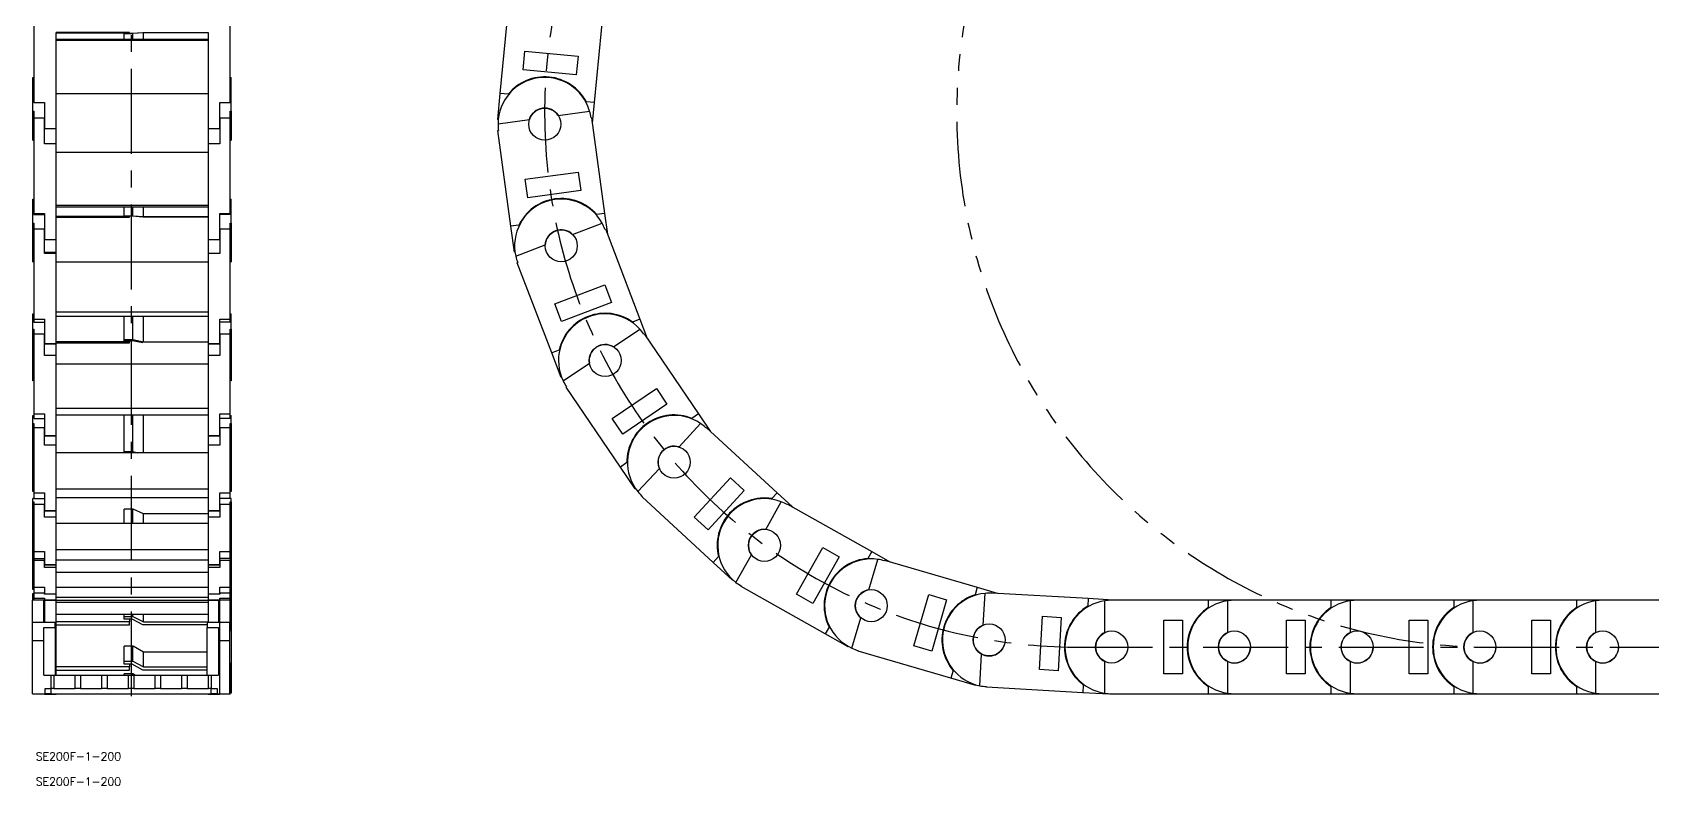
# Model space of a CAD drawing. Extents: x -174 to 743, y -570 to 74.
# Drawn here: x -174 to 433, y -570 to -288 of the extents above; entities that cross this region are included whole.
import ezdxf

# ---------------------------------------------------------------- set-up
doc = ezdxf.new("R2010")
doc.units = 0
doc.linetypes.add('CENTER', pattern=[50.8, 31.75, -6.35, 6.35, -6.35])
doc.linetypes.add('PHANTOM', pattern=[63.5, 31.75, -6.35, 6.35, -6.35, 6.35, -6.35])
doc.layers.get('0').update_dxf_attribs({"linetype": 'CONTINUOUS'})
doc.layers.add('CENTER', color=1, linetype='CONTINUOUS')
doc.styles.get("Standard").update_dxf_attribs({"font": 'txt.shx', "height": 3, "bigfont": 'bigfont.shx'})

# ---------------------------------------------------------------- blocks, each defined once
blk = doc.blocks.new('*U2')
at = {"color": 7, "linetype": 'CONTINUOUS'}
blk.add_text('SE200F-1-200', height=3, dxfattribs=at).set_placement((-173.09, -569.59))
blk = doc.blocks.new('*U3')
at = {"color": 7, "linetype": 'CONTINUOUS'}
blk.add_text('SE200F-1-200', height=3, dxfattribs=at).set_placement((-173.09, -560.17))

msp = doc.modelspace()

# ---------------------------------------------------------------- linework, layer by layer
at = {"color": 7, "linetype": 'CONTINUOUS'}
for p, q in [((-173.780106, -277.761931), (-173.780106, -313.797815)), ((-100.180106, -313.797815), (-100.180106, -277.761931)), ((1.013517, -310.430791), (4.456631, -274.394907)), ((39.696143, -277.761931), (36.253028, -313.797815)), ((-165.480106, -323.553386), (-165.480106, -287.517502)), ((-137.980106, -287.54522), (-165.480106, -287.54522)), ((-165.480106, -287.659357), (-137.980106, -287.659357)), ((-108.480106, -290.179869), (-165.480106, -290.179869)), ((-108.480106, -290.60788), (-165.480106, -290.60788)), ((-139.980106, -287.764876), (-136.980106, -287.764876)), ((-139.980106, -287.876969), (-139.980106, -287.764876)), ((-139.980106, -287.876969), (-136.621365, -287.876969)), ((-139.980106, -287.898736), (-139.980106, -287.876969)), ((-139.980106, -287.898736), (-139.980106, -287.876969)), ((-136.658567, -287.898736), (-139.980106, -287.898736)), ((-139.980106, -290.179869), (-139.980106, -287.898736)), ((-137.980106, -287.659357), (-137.980106, -287.54522)), ((-137.980106, -287.659357), (-137.980106, -287.764876)), ((-136.980106, -287.764876), (-132.980106, -287.54522)), ((-136.657503, -287.898114), (-136.658567, -287.898736)), ((-136.657503, -287.898114), (-136.658567, -287.898736)), ((-136.658567, -290.179869), (-136.658567, -287.898736)), ((-136.65644, -287.897493), (-136.657503, -287.898114)), ((-136.65644, -287.897493), (-136.657503, -287.898114)), ((-136.655376, -287.896871), (-136.65644, -287.897493)), ((-136.655376, -287.896871), (-136.65644, -287.897493)), ((-136.654312, -287.89625), (-136.655376, -287.896871)), ((-136.654312, -287.89625), (-136.655376, -287.896871)), ((-136.653249, -287.895628), (-136.654312, -287.89625)), ((-136.653249, -287.895628), (-136.654312, -287.89625)), ((-136.652186, -287.895007), (-136.653249, -287.895628)), ((-136.652186, -287.895007), (-136.653249, -287.895628)), ((-136.651122, -287.894385), (-136.652186, -287.895007)), ((-136.651122, -287.894385), (-136.652186, -287.895007)), ((-136.650059, -287.893763), (-136.651122, -287.894385)), ((-136.650059, -287.893763), (-136.651122, -287.894385)), ((-136.648995, -287.893142), (-136.650059, -287.893763)), ((-136.648995, -287.893142), (-136.650059, -287.893763)), ((-136.647932, -287.89252), (-136.648995, -287.893142)), ((-136.647932, -287.89252), (-136.648995, -287.893142)), ((-136.646869, -287.891898), (-136.647932, -287.89252)), ((-136.646869, -287.891898), (-136.647932, -287.89252)), ((-136.645806, -287.891277), (-136.646869, -287.891898)), ((-136.645806, -287.891277), (-136.646869, -287.891898)), ((-136.644743, -287.890655), (-136.645806, -287.891277)), ((-136.644743, -287.890655), (-136.645806, -287.891277)), ((-136.64368, -287.890033), (-136.644743, -287.890655)), ((-136.64368, -287.890033), (-136.644743, -287.890655)), ((-136.642617, -287.889411), (-136.64368, -287.890033)), ((-136.642617, -287.889411), (-136.64368, -287.890033)), ((-136.641554, -287.888789), (-136.642617, -287.889411)), ((-136.641554, -287.888789), (-136.642617, -287.889411)), ((-136.640491, -287.888168), (-136.641554, -287.888789)), ((-136.640491, -287.888168), (-136.641554, -287.888789)), ((-136.639428, -287.887546), (-136.640491, -287.888168)), ((-136.639428, -287.887546), (-136.640491, -287.888168)), ((-136.638365, -287.886924), (-136.639428, -287.887546)), ((-136.638365, -287.886924), (-136.639428, -287.887546)), ((-136.637302, -287.886302), (-136.638365, -287.886924)), ((-136.637302, -287.886302), (-136.638365, -287.886924)), ((-136.636239, -287.88568), (-136.637302, -287.886302)), ((-136.636239, -287.88568), (-136.637302, -287.886302)), ((-136.635177, -287.885058), (-136.636239, -287.88568)), ((-136.635177, -287.885058), (-136.636239, -287.88568)), ((-136.634114, -287.884436), (-136.635177, -287.885058)), ((-136.634114, -287.884436), (-136.635177, -287.885058)), ((-136.633051, -287.883814), (-136.634114, -287.884436)), ((-136.633051, -287.883814), (-136.634114, -287.884436)), ((-136.631989, -287.883192), (-136.633051, -287.883814)), ((-136.631989, -287.883192), (-136.633051, -287.883814)), ((-136.630926, -287.88257), (-136.631989, -287.883192)), ((-136.630926, -287.88257), (-136.631989, -287.883192)), ((-136.629864, -287.881947), (-136.630926, -287.88257)), ((-136.629864, -287.881947), (-136.630926, -287.88257)), ((-136.628801, -287.881325), (-136.629864, -287.881947)), ((-136.628801, -287.881325), (-136.629864, -287.881947)), ((-136.627739, -287.880703), (-136.628801, -287.881325)), ((-136.627739, -287.880703), (-136.628801, -287.881325)), ((-136.626676, -287.880081), (-136.627739, -287.880703)), ((-136.626676, -287.880081), (-136.627739, -287.880703)), ((-136.625614, -287.879459), (-136.626676, -287.880081)), ((-136.625614, -287.879459), (-136.626676, -287.880081)), ((-136.624552, -287.878836), (-136.625614, -287.879459)), ((-136.624552, -287.878836), (-136.625614, -287.879459)), ((-136.62349, -287.878214), (-136.624552, -287.878836)), ((-136.62349, -287.878214), (-136.624552, -287.878836)), ((-136.622428, -287.877592), (-136.62349, -287.878214)), ((-136.622428, -287.877592), (-136.62349, -287.878214)), ((-136.621365, -287.876969), (-136.622428, -287.877592)), ((-136.621365, -287.876969), (-136.622428, -287.877592)), ((-132.658567, -287.659357), (-136.621365, -287.876969)), ((-132.980106, -287.54522), (-108.480106, -287.54522)), ((-108.480106, -287.659357), (-132.658567, -287.659357)), ((-132.658567, -290.179869), (-132.658567, -287.659357)), ((-108.480106, -287.517502), (-108.480106, -323.553386)), ((9.601211, -301.507142), (10.267006, -294.538877)), ((10.267006, -294.538877), (30.176335, -296.441151)), ((30.176335, -296.441151), (29.510539, -303.409416)), ((29.510539, -303.409416), (9.601211, -301.507142)), ((-174.180106, -317.057202), (-174.180106, -304.369874)), ((-174.180106, -304.369874), (-173.780106, -304.369874)), ((-100.180106, -304.369874), (-99.780106, -304.369874)), ((-99.780106, -317.057202), (-99.780106, -304.369874)), ((-173.780106, -313.797815), (-169.830106, -313.797815)), ((-169.830106, -313.797815), (-169.830106, -323.553386)), ((-108.480106, -310.517209), (-165.480106, -310.517209)), ((-104.130106, -323.553386), (-104.130106, -313.797815)), ((-104.130106, -313.797815), (-100.180106, -313.797815)), ((0.081403, -320.186362), (1.013517, -310.430791)), ((3.960692, -310.712384), (1.013517, -310.430791)), ((36.253028, -313.797815), (33.305853, -313.516222)), ((36.253028, -313.797815), (35.515811, -321.513581)), ((-174.180106, -318.657238), (-174.180106, -317.057202)), ((-174.180106, -327.869874), (-174.180106, -317.057202)), ((-174.180106, -317.057202), (-173.780106, -317.057202)), ((-174.180106, -318.657238), (-173.780106, -318.657238)), ((-173.780106, -317.057202), (-173.780106, -319.4832)), ((-173.780106, -317.057202), (-173.780106, -319.4832)), ((-173.780106, -319.4832), (-169.830106, -319.4832)), ((-173.780106, -319.4832), (-173.780106, -355.352598)), ((-169.830106, -329.1937), (-169.830106, -319.4832)), ((-104.130106, -319.4832), (-100.180106, -319.4832)), ((-104.130106, -319.4832), (-104.130106, -329.1937)), ((-100.180106, -319.4832), (-100.180106, -317.057202)), ((-100.180106, -319.4832), (-100.180106, -317.057202)), ((-100.180106, -317.057202), (-99.780106, -317.057202)), ((-100.180106, -318.657238), (-99.780106, -318.657238)), ((-100.180106, -355.352598), (-100.180106, -319.4832)), ((-99.780106, -317.057202), (-99.780106, -318.657238)), ((-99.780106, -317.057202), (-99.780106, -327.869874)), ((-99.780106, -318.657238), (-99.780106, -320.128173)), ((-99.780106, -320.128173), (-99.780106, -321.728209)), ((0.280496, -320.205385), (0.081403, -320.186362)), ((0.201732, -321.728209), (11.959514, -320.128173)), ((22.768601, -318.657238), (34.526383, -317.057202)), ((35.041337, -319.510168), (35.23951, -319.4832)), ((35.23951, -319.4832), (40.120731, -355.352598)), ((-174.180106, -327.869874), (-173.780106, -327.869874)), ((-169.830106, -323.553386), (-165.480106, -323.553386)), ((-165.480106, -329.1937), (-165.480106, -323.553386)), ((-108.480106, -323.534363), (-108.480106, -329.1937)), ((-108.480106, -323.534363), (-108.480106, -329.1937)), ((-108.480106, -323.553386), (-104.130106, -323.553386)), ((-100.180106, -327.869874), (-99.780106, -327.869874)), ((0.162806, -324.256548), (0.36098, -324.22958)), ((5.044027, -360.125946), (0.162806, -324.256548)), ((-165.480106, -329.1937), (-169.830106, -329.1937)), ((-165.480106, -365.063097), (-165.480106, -329.1937)), ((-108.480106, -332.499316), (-165.480106, -332.499316)), ((-104.130106, -329.1937), (-108.480106, -329.1937)), ((-108.480106, -329.1937), (-108.480106, -365.063097)), ((10.421872, -342.540191), (30.239218, -339.843384)), ((30.239218, -339.843384), (31.183101, -346.779455)), ((11.365754, -349.476262), (10.421872, -342.540191)), ((-174.180106, -358.920268), (-174.180106, -349.949772)), ((-174.180106, -358.920268), (-174.180106, -349.949772)), ((-174.180106, -349.949772), (-173.780106, -349.949772)), ((-100.180106, -349.949772), (-99.780106, -349.949772)), ((-99.780106, -358.920268), (-99.780106, -349.949772)), ((-99.780106, -358.920268), (-99.780106, -349.949772)), ((31.183101, -346.779455), (11.365754, -349.476262)), ((-173.780106, -355.352598), (-169.830106, -355.352598)), ((-173.780106, -355.352598), (-173.780106, -355.751805)), ((-173.780106, -355.751805), (-169.830106, -355.751805)), ((-169.830106, -355.352598), (-169.830106, -365.063097)), ((-108.480106, -352.316662), (-165.480106, -352.316662)), ((-108.480106, -352.923444), (-165.480106, -352.923444)), ((-137.980106, -356.496713), (-165.480106, -356.496713)), ((-165.480106, -356.658521), (-137.980106, -356.658521)), ((-139.980106, -356.185313), (-139.980106, -352.923444)), ((-139.980106, -356.185313), (-136.658567, -356.185313)), ((-139.980106, -356.347121), (-139.980106, -356.185313)), ((-136.980106, -356.347121), (-139.980106, -356.347121)), ((-137.980106, -356.347121), (-137.980106, -356.496713)), ((-137.980106, -356.658521), (-137.980106, -356.496713)), ((-132.980106, -356.658521), (-136.980106, -356.347121)), ((-136.658567, -356.185313), (-136.658567, -352.923444)), ((-136.658567, -356.185313), (-132.658567, -356.496713)), ((-108.480106, -356.658521), (-132.980106, -356.658521)), ((-132.658567, -356.496713), (-132.658567, -352.923444)), ((-132.658567, -356.496713), (-108.480106, -356.496713)), ((-104.130106, -355.352598), (-100.180106, -355.352598)), ((-104.130106, -365.063097), (-104.130106, -355.352598)), ((-100.180106, -355.751805), (-104.130106, -355.751805)), ((-100.180106, -355.751805), (-100.180106, -355.352598)), ((40.120731, -355.352598), (37.187172, -355.751805)), ((40.120731, -355.352598), (41.165865, -363.032716)), ((-174.180106, -363.164331), (-174.180106, -358.920268)), ((-174.180106, -358.920268), (-173.780106, -358.920268)), ((-174.180106, -373.394976), (-174.180106, -363.164331)), ((-174.180106, -363.164331), (-173.780106, -363.164331)), ((-173.780106, -358.920268), (-173.780106, -361.119166)), ((-173.780106, -361.119166), (-169.830106, -361.119166)), ((-173.780106, -361.119166), (-173.780106, -394.924586)), ((-169.830106, -370.27091), (-169.830106, -361.119166)), ((-104.130106, -361.119166), (-100.180106, -361.119166)), ((-104.130106, -361.119166), (-104.130106, -370.27091)), ((-100.180106, -361.119166), (-100.180106, -358.920268)), ((-100.180106, -358.920268), (-99.780106, -358.920268)), ((-100.180106, -394.924586), (-100.180106, -361.119166)), ((-100.180106, -363.164331), (-99.780106, -363.164331)), ((-99.780106, -358.920268), (-99.780106, -363.164331)), ((-99.780106, -363.164331), (-99.780106, -373.394976)), ((-99.780106, -363.164331), (-99.780106, -367.065955)), ((7.977586, -359.726738), (5.044027, -360.125946)), ((6.365462, -369.836446), (5.044027, -360.125946)), ((28.103219, -363.164331), (39.184441, -358.920268)), ((40.246213, -361.190699), (40.432983, -361.119166)), ((40.432983, -361.119166), (53.380323, -394.924586)), ((-169.830106, -365.063097), (-165.480106, -365.063097)), ((-169.830106, -365.090066), (-165.480106, -365.090066)), ((-169.830106, -369.836446), (-165.480106, -369.836446)), ((-165.480106, -370.27091), (-169.830106, -370.27091)), ((-165.480106, -365.090066), (-165.480106, -365.063097)), ((-165.480106, -370.27091), (-165.480106, -365.090066)), ((-165.480106, -404.07633), (-165.480106, -370.27091)), ((-108.480106, -365.063097), (-104.130106, -365.063097)), ((-108.480106, -365.063097), (-108.480106, -365.090066)), ((-108.480106, -365.090066), (-104.130106, -365.090066)), ((-108.480106, -365.090066), (-108.480106, -370.27091)), ((-108.480106, -370.27091), (-108.480106, -404.07633)), ((-104.130106, -370.27091), (-108.480106, -370.27091)), ((-99.780106, -367.065955), (-99.780106, -371.310019)), ((6.563636, -369.809478), (6.365462, -369.836446)), ((6.834881, -371.310019), (17.916103, -367.065955)), ((-174.180106, -373.449772), (-174.180106, -373.394976)), ((-174.180106, -373.449772), (-173.780106, -373.449772)), ((-108.480106, -373.616896), (-165.480106, -373.616896)), ((-100.180106, -373.449772), (-99.780106, -373.449772)), ((-99.780106, -373.394976), (-99.780106, -373.449772)), ((7.374645, -373.780377), (7.561415, -373.708844)), ((20.321984, -407.585796), (7.374645, -373.780377)), ((21.539696, -389.236486), (40.216723, -382.08326)), ((40.216723, -382.08326), (42.720352, -388.62022)), ((42.720352, -388.62022), (24.043325, -395.773446)), ((-174.180106, -398.611809), (-174.180106, -392.906935)), ((-174.180106, -398.611809), (-174.180106, -392.906935)), ((-174.180106, -392.906935), (-173.780106, -392.906935)), ((-108.480106, -392.293923), (-165.480106, -392.293923)), ((-108.480106, -393.903399), (-165.480106, -393.903399)), ((-139.980106, -402.55544), (-139.980106, -393.903399)), ((-136.658567, -402.55544), (-136.658567, -393.903399)), ((-132.658567, -403.381424), (-132.658567, -393.903399)), ((-100.180106, -392.906935), (-99.780106, -392.906935)), ((-99.780106, -398.611809), (-99.780106, -392.906935)), ((-99.780106, -398.611809), (-99.780106, -392.906935)), ((24.043325, -395.773446), (21.539696, -389.236486)), ((-174.180106, -405.275389), (-174.180106, -398.611809)), ((-174.180106, -398.611809), (-173.780106, -398.611809)), ((-173.780106, -394.924586), (-169.830106, -394.924586)), ((-173.780106, -394.924586), (-173.780106, -395.983477)), ((-173.780106, -395.983477), (-169.830106, -395.983477)), ((-173.780106, -398.611809), (-173.780106, -400.467288)), ((-173.780106, -400.467288), (-169.830106, -400.467288)), ((-173.780106, -400.467288), (-173.780106, -430.420423)), ((-169.830106, -394.924586), (-169.830106, -404.07633)), ((-169.830106, -408.576148), (-169.830106, -400.467288)), ((-104.130106, -394.924586), (-100.180106, -394.924586)), ((-104.130106, -404.07633), (-104.130106, -394.924586)), ((-100.180106, -395.983477), (-104.130106, -395.983477)), ((-104.130106, -400.467288), (-100.180106, -400.467288)), ((-104.130106, -400.467288), (-104.130106, -408.576148)), ((-100.180106, -395.983477), (-100.180106, -394.924586)), ((-100.180106, -398.611809), (-99.780106, -398.611809)), ((-100.180106, -400.467288), (-100.180106, -398.611809)), ((-100.180106, -430.420423), (-100.180106, -400.467288)), ((-99.780106, -398.611809), (-99.780106, -405.275389)), ((43.465452, -405.275389), (53.283918, -398.611809)), ((53.380323, -394.924586), (50.615565, -395.983477)), ((53.380323, -394.924586), (56.152522, -402.16278)), ((54.836341, -400.5796), (55.001828, -400.467288)), ((55.001828, -400.467288), (75.330372, -430.420423)), ((-174.180106, -416.010043), (-174.180106, -404.406935)), ((-174.180106, -405.275389), (-173.780106, -405.275389)), ((-169.830106, -404.07633), (-165.480106, -404.07633)), ((-169.830106, -404.147862), (-165.480106, -404.147862)), ((-137.980106, -403.381424), (-165.480106, -403.381424)), ((-165.480106, -403.810617), (-137.980106, -403.810617)), ((-165.480106, -404.147862), (-165.480106, -404.07633)), ((-165.480106, -408.576148), (-165.480106, -404.147862)), ((-139.980106, -402.55544), (-136.658567, -402.55544)), ((-139.980106, -402.984634), (-139.980106, -402.55544)), ((-136.980106, -402.984634), (-139.980106, -402.984634)), ((-137.980106, -402.984634), (-137.980106, -403.381424)), ((-137.980106, -403.810617), (-137.980106, -403.381424)), ((-132.980106, -403.810617), (-136.980106, -402.984634)), ((-136.658567, -402.55544), (-132.658567, -403.381424)), ((-132.658567, -403.381424), (-108.480106, -403.381424)), ((-108.480106, -404.07633), (-104.130106, -404.07633)), ((-108.480106, -404.07633), (-108.480106, -404.147862)), ((-108.480106, -404.147862), (-104.130106, -404.147862)), ((-108.480106, -404.147862), (-108.480106, -408.576148)), ((-100.180106, -405.275389), (-99.780106, -405.275389)), ((-99.780106, -404.406935), (-99.780106, -416.010043)), ((23.086742, -406.526905), (20.321984, -407.585796)), ((-165.480106, -408.576148), (-169.830106, -408.576148)), ((-165.480106, -438.529283), (-165.480106, -408.576148)), ((-108.480106, -411.785501), (-165.480106, -411.785501)), ((-104.130106, -408.576148), (-108.480106, -408.576148)), ((-108.480106, -408.576148), (-108.480106, -438.529283)), ((23.827065, -416.73754), (20.321984, -407.585796)), ((24.62074, -418.064887), (34.439206, -411.401307)), ((-174.180106, -418.064887), (-174.180106, -416.010043)), ((-174.180106, -416.406935), (-174.180106, -416.010043)), ((-174.180106, -416.406935), (-173.780106, -416.406935)), ((-173.780106, -418.064887), (-174.180106, -418.064887)), ((-100.180106, -416.406935), (-99.780106, -416.406935)), ((-99.780106, -418.064887), (-100.180106, -418.064887)), ((-99.780106, -416.010043), (-99.780106, -416.406935)), ((-99.780106, -416.010043), (-99.780106, -416.406935)), ((-99.780106, -416.406935), (-99.780106, -418.064887)), ((24.013835, -416.666008), (23.827065, -416.73754)), ((25.71064, -420.346582), (25.876127, -420.234269)), ((46.039184, -450.299717), (25.71064, -420.346582)), ((43.032346, -432.157531), (59.581039, -420.926291)), ((59.581039, -420.926291), (63.511973, -426.718334)), ((-174.180106, -434.032145), (-174.180106, -430.96893)), ((-174.180106, -434.032145), (-174.180106, -430.96893)), ((-174.180106, -430.96893), (-173.780106, -430.96893)), ((-173.780106, -430.420423), (-169.830106, -430.420423)), ((-173.780106, -430.420423), (-173.780106, -432.082982)), ((-169.830106, -430.420423), (-169.830106, -438.529283)), ((-108.480106, -428.334194), (-165.480106, -428.334194)), ((-108.480106, -430.861223), (-165.480106, -430.861223)), ((-139.980106, -444.445744), (-139.980106, -430.861223)), ((-136.658567, -444.445744), (-136.658567, -430.861223)), ((-132.658567, -444.986011), (-132.658567, -430.861223)), ((-104.130106, -430.420423), (-100.180106, -430.420423)), ((-104.130106, -438.529283), (-104.130106, -430.420423)), ((-100.180106, -432.082982), (-100.180106, -430.420423)), ((-100.180106, -430.96893), (-99.780106, -430.96893)), ((-99.780106, -434.032145), (-99.780106, -430.96893)), ((-99.780106, -434.032145), (-99.780106, -430.96893)), ((63.511973, -426.718334), (46.96328, -437.949574)), ((75.330372, -430.420423), (72.880671, -432.082982)), ((75.330372, -430.420423), (79.682985, -436.833791)), ((-174.180106, -442.762738), (-174.180106, -434.032145)), ((-174.180106, -434.032145), (-173.780106, -434.032145)), ((-173.780106, -432.082982), (-169.830106, -432.082982)), ((-173.780106, -434.032145), (-173.780106, -435.446048)), ((-173.780106, -435.446048), (-173.780106, -459.962378)), ((-173.780106, -435.446048), (-169.830106, -435.446048)), ((-169.830106, -442.083066), (-169.830106, -435.446048)), ((-100.180106, -432.082982), (-104.130106, -432.082982)), ((-104.130106, -435.446048), (-100.180106, -435.446048)), ((-104.130106, -435.446048), (-104.130106, -442.083066)), ((-100.180106, -434.032145), (-99.780106, -434.032145)), ((-100.180106, -435.446048), (-100.180106, -434.032145)), ((-100.180106, -459.962378), (-100.180106, -435.446048)), ((-99.780106, -434.032145), (-99.780106, -442.762738)), ((46.96328, -437.949574), (43.032346, -432.157531)), ((68.04264, -442.762738), (76.078952, -434.032145)), ((78.039902, -435.593199), (78.175351, -435.446048)), ((78.175351, -435.446048), (104.80972, -459.962378)), ((-174.180106, -453.433538), (-174.180106, -442.762738)), ((-174.180106, -453.433538), (-174.180106, -442.762738)), ((-174.180106, -442.762738), (-173.780106, -442.762738)), ((-169.830106, -438.529283), (-165.480106, -438.529283)), ((-169.830106, -438.641595), (-165.480106, -438.641595)), ((-165.480106, -442.083066), (-169.830106, -442.083066)), ((-165.480106, -438.641595), (-165.480106, -438.529283)), ((-165.480106, -442.083066), (-165.480106, -438.641595)), ((-165.480106, -442.083066), (-165.480106, -438.641595)), ((-165.480106, -466.599395), (-165.480106, -442.083066)), ((-108.480106, -438.529283), (-104.130106, -438.529283)), ((-108.480106, -438.529283), (-108.480106, -438.641595)), ((-108.480106, -438.641595), (-104.130106, -438.641595)), ((-108.480106, -438.641595), (-108.480106, -442.083066)), ((-108.480106, -438.641595), (-108.480106, -442.083066)), ((-108.480106, -442.083066), (-108.480106, -466.599395)), ((-104.130106, -442.083066), (-108.480106, -442.083066)), ((-100.180106, -442.762738), (-99.780106, -442.762738)), ((-99.780106, -442.762738), (-99.780106, -450.788889)), ((-99.780106, -442.762738), (-99.780106, -453.433538)), ((-99.780106, -442.762738), (-99.780106, -453.433538)), ((-108.480106, -444.986011), (-165.480106, -444.986011)), ((-139.980106, -444.445744), (-136.658567, -444.445744)), ((-139.980106, -444.986011), (-139.980106, -444.445744)), ((-136.658567, -444.445744), (-134.992196, -444.986011)), ((48.488885, -448.637158), (46.039184, -450.299717)), ((-174.180106, -459.519481), (-174.180106, -453.433538)), ((-174.180106, -454.46893), (-174.180106, -453.433538)), ((-174.180106, -454.46893), (-174.180106, -453.433538)), ((-174.180106, -454.46893), (-173.780106, -454.46893)), ((-100.180106, -454.46893), (-99.780106, -454.46893)), ((-99.780106, -453.433538), (-99.780106, -454.46893)), ((-99.780106, -453.433538), (-99.780106, -454.46893)), ((-99.780106, -454.46893), (-99.780106, -459.519481)), ((51.542491, -458.408577), (46.039184, -450.299717)), ((52.618439, -459.519481), (60.654751, -450.788889)), ((73.762861, -469.0328), (87.307795, -454.31768)), ((87.307795, -454.31768), (92.458087, -459.058407)), ((-173.780106, -459.519481), (-174.180106, -459.519481)), ((-173.780106, -459.962378), (-169.830106, -459.962378)), ((-173.780106, -459.962378), (-173.780106, -462.140655)), ((-169.830106, -459.962378), (-169.830106, -466.599395)), ((-108.480106, -458.530945), (-165.480106, -458.530945)), ((-104.130106, -459.962378), (-100.180106, -459.962378)), ((-104.130106, -466.599395), (-104.130106, -459.962378)), ((-99.780106, -459.519481), (-100.180106, -459.519481)), ((-100.180106, -462.140655), (-100.180106, -459.962378)), ((51.707978, -458.296265), (51.542491, -458.408577)), ((54.200819, -461.491812), (54.336268, -461.34466)), ((80.835187, -486.008141), (54.200819, -461.491812)), ((92.458087, -459.058407), (78.913153, -473.773527)), ((104.80972, -459.962378), (102.804665, -462.140655)), ((104.80972, -459.962378), (110.512495, -465.211653)), ((-174.180106, -463.307539), (-174.180106, -462.122277)), ((-173.780106, -462.122277), (-174.180106, -462.122277)), ((-174.180106, -473.643296), (-174.180106, -463.307539)), ((-174.180106, -463.307539), (-173.780106, -463.307539)), ((-173.780106, -462.140655), (-169.830106, -462.140655)), ((-173.780106, -463.307539), (-173.780106, -464.205071)), ((-173.780106, -464.205071), (-169.830106, -464.205071)), ((-173.780106, -464.205071), (-173.780106, -481.987682)), ((-169.830106, -469.019148), (-169.830106, -464.205071)), ((-169.830106, -466.599395), (-165.480106, -466.599395)), ((-169.830106, -466.746547), (-165.480106, -466.746547)), ((-108.480106, -461.841847), (-165.480106, -461.841847)), ((-165.480106, -466.746547), (-165.480106, -466.599395)), ((-165.480106, -469.019148), (-165.480106, -466.746547)), ((-136.658567, -466.108711), (-139.980106, -466.108711)), ((-139.980106, -471.46212), (-139.980106, -466.108711)), ((-136.658567, -471.46212), (-136.658567, -466.108711)), ((-136.657503, -466.108779), (-136.658567, -466.108711)), ((-136.657503, -466.108779), (-136.658567, -466.108711)), ((-136.65644, -466.108848), (-136.657503, -466.108779)), ((-136.65644, -466.108848), (-136.657503, -466.108779)), ((-136.655376, -466.108917), (-136.65644, -466.108848)), ((-136.655376, -466.108917), (-136.65644, -466.108848)), ((-136.654312, -466.108986), (-136.655376, -466.108917)), ((-136.654312, -466.108986), (-136.655376, -466.108917)), ((-136.653249, -466.109054), (-136.654312, -466.108986)), ((-136.653249, -466.109054), (-136.654312, -466.108986)), ((-136.652186, -466.109123), (-136.653249, -466.109054)), ((-136.652186, -466.109123), (-136.653249, -466.109054)), ((-136.651122, -466.109191), (-136.652186, -466.109123)), ((-136.651122, -466.109191), (-136.652186, -466.109123)), ((-136.650059, -466.10926), (-136.651122, -466.109191)), ((-136.650059, -466.10926), (-136.651122, -466.109191)), ((-136.648995, -466.109328), (-136.650059, -466.10926)), ((-136.648995, -466.109328), (-136.650059, -466.10926)), ((-136.647932, -466.109397), (-136.648995, -466.109328)), ((-136.647932, -466.109397), (-136.648995, -466.109328)), ((-136.646869, -466.109465), (-136.647932, -466.109397)), ((-136.646869, -466.109465), (-136.647932, -466.109397)), ((-136.645806, -466.109534), (-136.646869, -466.109465)), ((-136.645806, -466.109534), (-136.646869, -466.109465)), ((-136.644743, -466.109602), (-136.645806, -466.109534)), ((-136.644743, -466.109602), (-136.645806, -466.109534)), ((-136.64368, -466.10967), (-136.644743, -466.109602)), ((-136.64368, -466.10967), (-136.644743, -466.109602)), ((-136.642617, -466.109738), (-136.64368, -466.10967)), ((-136.642617, -466.109738), (-136.64368, -466.10967)), ((-136.641554, -466.109807), (-136.642617, -466.109738)), ((-136.641554, -466.109807), (-136.642617, -466.109738)), ((-136.640491, -466.109875), (-136.641554, -466.109807)), ((-136.640491, -466.109875), (-136.641554, -466.109807)), ((-136.639428, -466.109943), (-136.640491, -466.109875)), ((-136.639428, -466.109943), (-136.640491, -466.109875)), ((-136.638365, -466.110011), (-136.639428, -466.109943)), ((-136.638365, -466.110011), (-136.639428, -466.109943)), ((-136.637302, -466.110079), (-136.638365, -466.110011)), ((-136.637302, -466.110079), (-136.638365, -466.110011)), ((-136.636239, -466.110147), (-136.637302, -466.110079)), ((-136.636239, -466.110147), (-136.637302, -466.110079)), ((-136.635177, -466.110215), (-136.636239, -466.110147)), ((-136.635177, -466.110215), (-136.636239, -466.110147)), ((-136.634114, -466.110283), (-136.635177, -466.110215)), ((-136.634114, -466.110283), (-136.635177, -466.110215)), ((-136.633051, -466.110351), (-136.634114, -466.110283)), ((-136.633051, -466.110351), (-136.634114, -466.110283)), ((-136.631989, -466.110419), (-136.633051, -466.110351)), ((-136.631989, -466.110419), (-136.633051, -466.110351)), ((-136.630926, -466.110486), (-136.631989, -466.110419)), ((-136.630926, -466.110486), (-136.631989, -466.110419)), ((-136.629864, -466.110554), (-136.630926, -466.110486)), ((-136.629864, -466.110554), (-136.630926, -466.110486)), ((-136.628801, -466.110622), (-136.629864, -466.110554)), ((-136.628801, -466.110622), (-136.629864, -466.110554)), ((-136.627739, -466.11069), (-136.628801, -466.110622)), ((-136.627739, -466.11069), (-136.628801, -466.110622)), ((-136.626676, -466.110757), (-136.627739, -466.11069)), ((-136.626676, -466.110757), (-136.627739, -466.11069)), ((-136.625614, -466.110825), (-136.626676, -466.110757)), ((-136.625614, -466.110825), (-136.626676, -466.110757)), ((-136.624552, -466.110892), (-136.625614, -466.110825)), ((-136.624552, -466.110892), (-136.625614, -466.110825)), ((-136.62349, -466.11096), (-136.624552, -466.110892)), ((-136.62349, -466.11096), (-136.624552, -466.110892)), ((-136.622428, -466.111028), (-136.62349, -466.11096)), ((-136.622428, -466.111028), (-136.62349, -466.11096)), ((-136.621365, -466.111095), (-136.622428, -466.111028)), ((-136.621365, -466.111095), (-136.622428, -466.111028)), ((-132.658567, -467.794448), (-136.621365, -466.111095)), ((-108.480106, -466.599395), (-104.130106, -466.599395)), ((-108.480106, -466.599395), (-108.480106, -466.746547)), ((-108.480106, -466.746547), (-104.130106, -466.746547)), ((-108.480106, -466.746547), (-108.480106, -486.975964)), ((-99.780106, -462.140655), (-104.130106, -462.140655)), ((-104.130106, -464.205071), (-100.180106, -464.205071)), ((-104.130106, -464.205071), (-104.130106, -469.019148)), ((-100.180106, -463.307539), (-99.780106, -463.307539)), ((-100.180106, -464.205071), (-100.180106, -463.307539)), ((-100.180106, -464.205071), (-100.180106, -463.307539)), ((-100.180106, -481.987682), (-100.180106, -464.205071)), ((-99.780106, -463.307539), (-99.780106, -462.122277)), ((-99.780106, -463.307539), (-99.780106, -473.643296)), ((100.534647, -473.643296), (106.363685, -463.307539)), ((108.629428, -464.379277), (108.727675, -464.205071)), ((108.727675, -464.205071), (140.25891, -481.987682)), ((-174.180106, -483.685757), (-174.180106, -473.643296)), ((-174.180106, -473.643296), (-173.780106, -473.643296)), ((-165.480106, -469.019148), (-169.830106, -469.019148)), ((-165.480106, -486.801759), (-165.480106, -469.019148)), ((-108.480106, -471.46212), (-165.480106, -471.46212)), ((-108.480106, -467.794448), (-132.658567, -467.794448)), ((-132.658567, -471.46212), (-132.658567, -467.794448)), ((-104.130106, -469.019148), (-108.480106, -469.019148)), ((-108.480106, -469.019148), (-108.480106, -486.801759)), ((-100.180106, -473.643296), (-99.780106, -473.643296)), ((-99.780106, -473.643296), (-99.780106, -483.145096)), ((-99.780106, -473.643296), (-99.780106, -483.685757)), ((78.913153, -473.773527), (73.762861, -469.0328)), ((-174.180106, -484.718965), (-174.180106, -483.685757)), ((-174.180106, -484.718965), (-174.180106, -483.685757)), ((-174.180106, -484.718965), (-174.180106, -483.685757)), ((-174.180106, -484.889322), (-174.180106, -484.718965)), ((-174.180106, -484.889322), (-174.180106, -484.718965)), ((-174.180106, -496.218965), (-174.180106, -484.889322)), ((-174.180106, -484.889322), (-173.780106, -484.889322)), ((-173.780106, -481.987682), (-169.830106, -481.987682)), ((-173.780106, -481.987682), (-173.780106, -484.566447)), ((-173.780106, -484.566447), (-169.830106, -484.566447)), ((-173.780106, -484.566447), (-173.780106, -496.218968)), ((-173.780106, -484.566447), (-173.780106, -496.218968)), ((-173.780106, -484.889322), (-173.780106, -485.223005)), ((-173.780106, -485.223005), (-169.830106, -485.223005)), ((-173.780106, -485.223005), (-173.780106, -495.331196)), ((-169.830106, -481.987682), (-169.830106, -486.801759)), ((-169.830106, -487.959476), (-169.830106, -485.223005)), ((-108.480106, -481.286767), (-165.480106, -481.286767)), ((-108.480106, -485.206396), (-165.480106, -485.206396)), ((-104.130106, -481.987682), (-100.180106, -481.987682)), ((-104.130106, -486.801759), (-104.130106, -481.987682)), ((-100.180106, -484.566447), (-104.130106, -484.566447)), ((-104.130106, -485.223005), (-100.180106, -485.223005)), ((-104.130106, -485.223005), (-104.130106, -487.959476)), ((-100.180106, -484.566447), (-100.180106, -481.987682)), ((-100.180106, -484.719058), (-100.180106, -484.566447)), ((-100.180106, -484.889322), (-99.780106, -484.889322)), ((-100.180106, -485.223005), (-100.180106, -484.889322)), ((-100.180106, -495.331196), (-100.180106, -485.223005)), ((-99.780106, -483.145096), (-99.780106, -484.889322)), ((-99.780106, -483.685757), (-99.780106, -485.622277)), ((-99.780106, -483.685757), (-99.780106, -485.622277)), ((-99.780106, -484.889322), (-99.780106, -484.718965)), ((-99.780106, -484.889322), (-99.780106, -484.718965)), ((-99.780106, -484.889322), (-99.780106, -496.218965)), ((82.840242, -483.829864), (80.835187, -486.008141)), ((89.346897, -493.480854), (95.175935, -483.145096)), ((112.105596, -497.911594), (121.930243, -480.491022)), ((128.027443, -483.929648), (118.202797, -501.35022)), ((121.930243, -480.491022), (128.027443, -483.929648)), ((140.25891, -481.987682), (138.804569, -484.566447)), ((139.222648, -496.283483), (142.536055, -484.889322)), ((140.25891, -481.987682), (147.01017, -485.795177)), ((144.986734, -485.41505), (145.04258, -485.223005)), ((145.04258, -485.223005), (179.802679, -495.331196)), ((-169.830106, -486.801759), (-165.480106, -486.801759)), ((-169.830106, -486.975964), (-165.480106, -486.975964)), ((-165.480106, -487.959476), (-169.830106, -487.959476)), ((-165.480106, -486.975964), (-165.480106, -486.801759)), ((-165.480106, -487.959476), (-165.480106, -486.975964)), ((-165.480106, -487.959476), (-165.480106, -486.975964)), ((-165.480106, -498.067668), (-165.480106, -487.959476)), ((-108.480106, -489.813242), (-165.480106, -489.813242)), ((-108.480106, -486.801759), (-104.130106, -486.801759)), ((-108.480106, -486.801759), (-108.480106, -486.975964)), ((-108.480106, -486.975964), (-104.130106, -486.975964)), ((-108.480106, -486.975964), (-108.480106, -498.259712)), ((-104.130106, -487.959476), (-108.480106, -487.959476)), ((-108.480106, -487.959476), (-108.480106, -497.954383)), ((88.045596, -492.645159), (80.835187, -486.008141)), ((-173.780106, -496.218965), (-174.180106, -496.218965)), ((-174.180106, -497.628308), (-173.780106, -497.628308)), ((-174.180106, -500.2), (-174.180106, -497.628308)), ((-173.780106, -495.331196), (-169.830106, -495.331196)), ((-173.780106, -495.331196), (-173.780106, -497.392721)), ((-173.780106, -497.392721), (-169.830106, -497.392721)), ((-173.780106, -497.392721), (-173.780106, -499.467432)), ((-169.830106, -495.331196), (-169.830106, -497.954383)), ((-169.830106, -497.954383), (-169.830106, -497.392721)), ((-165.480106, -497.954383), (-169.830106, -497.954383)), ((-108.480106, -495.397878), (-165.480106, -495.397878)), ((-165.480106, -500), (-165.480106, -497.954383)), ((-104.130106, -497.954383), (-108.480106, -497.954383)), ((-108.480106, -497.954383), (-108.480106, -500)), ((-104.130106, -495.331196), (-100.180106, -495.331196)), ((-104.130106, -497.954383), (-104.130106, -495.331196)), ((-104.130106, -497.392721), (-100.180106, -497.392721)), ((-104.130106, -497.392721), (-104.130106, -497.954383)), ((-100.180106, -497.392721), (-100.180106, -495.331196)), ((-100.180106, -499.467432), (-100.180106, -497.392721)), ((-100.180106, -497.628308), (-99.780106, -497.628308)), ((-99.780106, -496.283483), (-99.780106, -500.379492)), ((-99.780106, -497.628308), (-99.780106, -500.379492)), ((88.181046, -492.498008), (88.045596, -492.645159)), ((91.33805, -495.039483), (91.436297, -494.865277)), ((122.869285, -512.822094), (91.33805, -495.039483)), ((118.202797, -501.35022), (112.105596, -497.911594)), ((179.802679, -495.331196), (178.975986, -498.174032)), ((179.802679, -495.331196), (187.287123, -497.507663)), ((182.08718, -509.474956), (182.767259, -497.628308)), ((185.273436, -497.592393), (185.284899, -497.392721)), ((185.284899, -497.392721), (221.425397, -499.467432)), ((-170.080106, -500.2), (-174.330106, -500.2)), ((-174.330106, -508.465079), (-174.330106, -500.2)), ((-173.780106, -499.467432), (-169.830106, -499.467432)), ((-173.780106, -499.467432), (-173.780106, -500)), ((-173.780106, -500), (-169.830106, -500)), ((-173.780106, -500), (-173.780106, -500.2)), ((-170.080106, -508.465079), (-170.080106, -500.2)), ((-170.080106, -502.960597), (-169.830106, -502.960597)), ((-169.830106, -499.467432), (-169.830106, -500)), ((-169.830106, -499.945943), (-169.830106, -500.2)), ((-169.830106, -500), (-165.480106, -500)), ((-169.830106, -500), (-169.830106, -500.2)), ((-169.830106, -500.2), (-165.480106, -500.2)), ((-169.830106, -500.2), (-169.830106, -508.540301)), ((-165.480106, -498.259712), (-165.480106, -498.067668)), ((-165.480106, -500), (-165.480106, -498.259712)), ((-108.480106, -499.136139), (-165.480106, -499.136139)), ((-165.480106, -500.2), (-165.480106, -500)), ((-165.480106, -528.243576), (-165.480106, -500.2)), ((-165.480106, -528.199949), (-165.480106, -500.2)), ((-108.480106, -500.282388), (-165.480106, -500.282388)), ((-108.480106, -501), (-165.480106, -501)), ((-108.480106, -498.067668), (-108.480106, -498.259712)), ((-108.480106, -500), (-104.130106, -500)), ((-108.480106, -500), (-108.480106, -500.2)), ((-108.480106, -500.2), (-104.130106, -500.2)), ((-108.480106, -500.2), (-108.480106, -508.515313)), ((-108.480106, -500.2), (-108.480106, -508.540301)), ((-104.580106, -500.2), (-104.580106, -508.465079)), ((-104.130106, -499.467432), (-100.180106, -499.467432)), ((-104.130106, -500.029094), (-104.130106, -499.467432)), ((-104.130106, -500), (-100.180106, -500)), ((-104.130106, -500.2), (-104.130106, -500)), ((-100.330106, -500.2), (-104.130106, -500.2)), ((-104.130106, -535.16079), (-104.130106, -500.2)), ((-100.330106, -500.2), (-100.330106, -508.465079)), ((-100.180106, -502.960597), (-100.330106, -502.960597)), ((-100.180106, -502.423162), (-100.180106, -499.467432)), ((-100.180106, -502.960597), (-100.180106, -500)), ((-100.180106, -500.379492), (-99.780106, -500.379492)), ((-100.180106, -511.700004), (-100.180106, -502.960597)), ((-99.780106, -500.379492), (-99.780106, -511.7)), ((156.032222, -517.266222), (161.616858, -498.061748)), ((161.616858, -498.061748), (168.338424, -500.01637)), ((168.338424, -500.01637), (162.753788, -519.220845)), ((221.425397, -499.467432), (221.255718, -502.423162)), ((221.425397, -499.467432), (230.70249, -500)), ((227.694858, -512.245644), (227.694858, -500.379492)), ((230.194858, -500), (266.394858, -500)), ((230.194858, -500.2), (230.194858, -500)), ((266.394858, -500), (276.194858, -500)), ((266.394858, -500), (266.394858, -502.960597)), ((273.694858, -512.245644), (273.694858, -500.379492)), ((276.194858, -500), (312.394858, -500)), ((276.194858, -500.2), (276.194858, -500)), ((312.394858, -500), (322.194858, -500)), ((312.394858, -500), (312.394858, -502.960597)), ((319.694858, -512.245644), (319.694858, -500.379492)), ((322.194858, -500), (358.394858, -500)), ((322.194858, -500.2), (322.194858, -500)), ((358.394858, -500), (368.194858, -500)), ((358.394858, -500), (358.394858, -502.960597)), ((365.694858, -512.245644), (365.694858, -500.379492)), ((368.194858, -500), (404.394858, -500)), ((368.194858, -500.2), (368.194858, -500)), ((404.394858, -500), (414.194858, -500)), ((404.394858, -500), (404.394858, -502.960597)), ((411.694858, -512.245644), (411.694858, -500.379492)), ((414.194858, -500), (450.394858, -500)), ((414.194858, -500.2), (414.194858, -500)), ((-170.080106, -508.465079), (-174.330106, -508.465079)), ((-174.330106, -515.2), (-174.330106, -508.465079)), ((-170.080106, -508.540288), (-170.080106, -508.465079)), ((-165.830106, -508.540288), (-170.080106, -508.540288)), ((-165.830106, -510.376915), (-165.830106, -508.540288)), ((-108.480106, -505.5), (-165.480106, -505.5)), ((-137.980106, -508.288653), (-165.480106, -508.288653)), ((-165.480106, -509.333887), (-137.980106, -509.333887)), ((-139.980106, -506.277099), (-139.980106, -505.5)), ((-139.980106, -506.277099), (-136.658567, -506.277099)), ((-139.980106, -507.322333), (-139.980106, -506.277099)), ((-136.980106, -507.322333), (-139.980106, -507.322333)), ((-137.980106, -507.322333), (-137.980106, -508.288653)), ((-137.980106, -509.333887), (-137.980106, -508.288653)), ((-132.980106, -509.333887), (-136.980106, -507.322333)), ((-136.658567, -506.277099), (-136.658567, -505.5)), ((-136.658567, -506.277099), (-132.658567, -508.288653)), ((-108.830106, -509.333887), (-132.980106, -509.333887)), ((-132.658567, -508.288653), (-132.658567, -505.5)), ((-132.658567, -508.288653), (-108.480106, -508.288653)), ((-104.580106, -508.540288), (-108.830106, -508.540288)), ((-108.830106, -508.540288), (-108.830106, -510.376915)), ((-100.330106, -508.465079), (-104.580106, -508.465079)), ((-104.580106, -508.465079), (-104.580106, -508.540288)), ((-100.330106, -515.2), (-100.330106, -508.465079)), ((132.863181, -518.152448), (136.176588, -506.758287)), ((203.165292, -526.164783), (204.311541, -506.197657)), ((204.311541, -506.197657), (211.300035, -506.598844)), ((211.300035, -506.598844), (210.153786, -526.56597)), ((249.694858, -527.7), (249.694858, -507.7)), ((249.694858, -507.7), (256.694858, -507.7)), ((256.694858, -507.7), (256.694858, -527.7)), ((295.694858, -527.7), (295.694858, -507.7)), ((295.694858, -507.7), (302.694858, -507.7)), ((302.694858, -507.7), (302.694858, -527.7)), ((341.694858, -527.7), (341.694858, -507.7)), ((341.694858, -507.7), (348.694858, -507.7)), ((348.694858, -507.7), (348.694858, -527.7)), ((387.694858, -527.7), (387.694858, -507.7)), ((387.694858, -507.7), (394.694858, -507.7)), ((394.694858, -507.7), (394.694858, -527.7)), ((-174.330106, -515.2), (-170.080106, -515.2)), ((-174.330106, -535.2), (-174.330106, -515.2)), ((-170.080106, -510.376915), (-165.830106, -510.376915)), ((-170.080106, -515.2), (-170.080106, -510.376915)), ((-170.080106, -528.2), (-170.080106, -515.2)), ((-165.830106, -510.376915), (-165.830106, -528.2)), ((-108.830106, -528.2), (-108.830106, -510.376915)), ((-108.830106, -510.376915), (-104.580106, -510.376915)), ((-104.580106, -510.376915), (-104.580106, -515.2)), ((-104.580106, -515.2), (-100.330106, -515.2)), ((-104.580106, -515.2), (-104.580106, -528.2)), ((-99.780106, -511.7), (-100.330106, -511.7)), ((-100.330106, -535.2), (-100.330106, -515.2)), ((-99.780106, -511.7), (-99.780106, -517.7)), ((-99.780106, -511.7), (-99.780106, -517.7)), ((-99.780106, -511.7), (-99.780106, -517.7)), ((124.323626, -510.243329), (122.869285, -512.822094)), ((131.405365, -517.636171), (122.869285, -512.822094)), ((-136.658567, -517.368168), (-139.980106, -517.368168)), ((-139.980106, -522.947272), (-139.980106, -517.368168)), ((-136.658567, -522.947272), (-136.658567, -517.368168)), ((-132.658567, -519.580177), (-136.621365, -517.38326)), ((-108.830106, -519.580177), (-132.658567, -519.580177)), ((-132.658567, -525.164813), (-132.658567, -519.580177)), ((-99.780106, -517.7), (-99.780106, -523.7)), ((-99.780106, -517.7), (-99.780106, -523.7)), ((131.503611, -517.461965), (131.405365, -517.636171)), ((135.157774, -519.214925), (135.213621, -519.02288)), ((169.917873, -529.323116), (135.157774, -519.214925)), ((162.753788, -519.220845), (156.032222, -517.266222)), ((180.781897, -532.212385), (181.461975, -520.365737)), ((-170.080106, -528.2), (-167.330106, -528.2)), ((-167.330106, -533.2), (-167.330106, -528.2)), ((-167.330106, -528.2), (-166.330106, -528.2)), ((-166.330106, -528.2), (-158.330106, -528.2)), ((-166.330106, -528.2), (-166.330106, -533.2)), ((-137.980106, -525.164813), (-165.480106, -525.164813)), ((-165.480106, -526.317082), (-137.980106, -526.317082)), ((-158.330106, -528.2), (-156.330106, -528.2)), ((-158.330106, -533.2), (-158.330106, -528.2)), ((-156.330106, -528.2), (-148.330106, -528.2)), ((-156.330106, -528.2), (-156.330106, -533.2)), ((-148.330106, -528.2), (-146.330106, -528.2)), ((-148.330106, -533.2), (-148.330106, -528.2)), ((-146.330106, -528.2), (-138.330106, -528.2)), ((-146.330106, -528.2), (-146.330106, -533.2)), ((-139.980106, -522.947272), (-136.658567, -522.947272)), ((-139.980106, -524.09954), (-139.980106, -522.947272)), ((-136.980106, -524.09954), (-139.980106, -524.09954)), ((-136.658567, -527.780715), (-139.980106, -527.780715)), ((-139.980106, -528.2), (-139.980106, -527.780715)), ((-138.330106, -528.2), (-136.330106, -528.2)), ((-138.330106, -533.2), (-138.330106, -528.2)), ((-137.980106, -524.09954), (-137.980106, -525.164813)), ((-137.980106, -526.317082), (-137.980106, -525.164813)), ((-132.980106, -526.317082), (-136.980106, -524.09954)), ((-136.658567, -522.947272), (-132.658567, -525.164813)), ((-136.658567, -528.2), (-136.658567, -527.780715)), ((-135.929178, -528.2), (-136.621365, -527.801022)), ((-136.330106, -528.2), (-128.330106, -528.2)), ((-136.330106, -528.2), (-136.330106, -533.2)), ((-108.830106, -526.317082), (-132.980106, -526.317082)), ((-132.658567, -525.164813), (-108.830106, -525.164813)), ((-128.330106, -528.2), (-126.330106, -528.2)), ((-128.330106, -533.2), (-128.330106, -528.2)), ((-126.330106, -528.2), (-118.330106, -528.2)), ((-126.330106, -528.2), (-126.330106, -533.2)), ((-118.330106, -528.2), (-116.330106, -528.2)), ((-118.330106, -533.2), (-118.330106, -528.2)), ((-116.330106, -528.2), (-108.330106, -528.2)), ((-116.330106, -528.2), (-116.330106, -533.2)), ((-108.330106, -528.2), (-107.330106, -528.2)), ((-108.330106, -533.2), (-108.330106, -528.2)), ((-107.330106, -528.2), (-104.580106, -528.2)), ((-107.330106, -528.2), (-107.330106, -533.2)), ((-100.330106, -523.7), (-99.780106, -523.7)), ((-100.180106, -532.439403), (-100.180106, -523.699996)), ((-99.780106, -523.7), (-99.780106, -535.020508)), ((-99.780106, -523.7), (-99.780106, -535.020508)), ((-99.780106, -523.7), (-99.780106, -535.020508)), ((170.744566, -526.48028), (169.917873, -529.323116)), ((210.153786, -526.56597), (203.165292, -526.164783)), ((227.694858, -535.020508), (227.694858, -523.154356)), ((256.694858, -527.7), (249.694858, -527.7)), ((273.694858, -535.020508), (273.694858, -523.154356)), ((302.694858, -527.7), (295.694858, -527.7)), ((319.694858, -535.020508), (319.694858, -523.154356)), ((348.694858, -527.7), (341.694858, -527.7)), ((365.694858, -535.020508), (365.694858, -523.154356)), ((394.694858, -527.7), (387.694858, -527.7)), ((411.694858, -535.020508), (411.694858, -523.154356)), ((-169.580106, -533.2), (-167.330106, -533.2)), ((-169.580106, -535.2), (-169.580106, -533.2)), ((-166.330106, -533.2), (-167.330106, -533.2)), ((-167.330106, -535.2), (-167.330106, -533.2)), ((-166.330106, -533.2), (-158.330106, -533.2)), ((-156.330106, -533.2), (-158.330106, -533.2)), ((-156.330106, -533.2), (-148.330106, -533.2)), ((-146.330106, -533.2), (-148.330106, -533.2)), ((-146.330106, -533.2), (-138.330106, -533.2)), ((-136.330106, -533.2), (-138.330106, -533.2)), ((-136.330106, -533.2), (-128.330106, -533.2)), ((-126.330106, -533.2), (-128.330106, -533.2)), ((-126.330106, -533.2), (-118.330106, -533.2)), ((-116.330106, -533.2), (-118.330106, -533.2)), ((-116.330106, -533.2), (-108.330106, -533.2)), ((-107.330106, -533.2), (-108.330106, -533.2)), ((-107.330106, -533.2), (-105.080106, -533.2)), ((-107.330106, -535.2), (-107.330106, -533.2)), ((-105.080106, -533.2), (-105.080106, -535.2)), ((-100.330106, -532.439403), (-100.180106, -532.439403)), ((-100.180106, -535.4), (-100.180106, -532.439403)), ((179.328066, -532.059588), (169.917873, -529.323116)), ((179.383912, -531.867543), (179.328066, -532.059588)), ((183.256038, -532.734534), (183.267501, -532.534863)), ((219.396536, -534.809244), (183.256038, -532.734534)), ((219.566215, -531.853514), (219.396536, -534.809244)), ((266.394858, -532.439403), (266.394858, -535.4)), ((312.394858, -532.439403), (312.394858, -535.4)), ((358.394858, -532.439403), (358.394858, -535.4)), ((404.394858, -532.439403), (404.394858, -535.4)), ((-174.330106, -535.2), (-169.580106, -535.2)), ((-173.780106, -535.2), (-173.780106, -535.4)), ((-169.830106, -535.4), (-173.780106, -535.4)), ((-169.830106, -535.2), (-169.830106, -535.4)), ((-169.830106, -535.4), (-165.480106, -535.4)), ((-167.330106, -535.2), (-169.580106, -535.2)), ((-167.330106, -535.2), (-107.330106, -535.2)), ((-165.480106, -535.4), (-165.480106, -535.2)), ((-108.480106, -535.2), (-108.480106, -535.4)), ((-108.480106, -535.4), (-104.130106, -535.4)), ((-105.080106, -535.2), (-107.330106, -535.2)), ((-105.080106, -535.2), (-100.330106, -535.2)), ((-104.130106, -535.4), (-104.130106, -535.2)), ((-100.180106, -535.4), (-104.130106, -535.4)), ((-99.780106, -535.020508), (-100.180106, -535.020508)), ((229.180428, -535.370906), (219.396536, -534.809244)), ((229.19189, -535.171235), (229.180428, -535.370906)), ((230.194858, -535.4), (230.194858, -535.2)), ((266.394858, -535.4), (230.194858, -535.4)), ((276.194858, -535.4), (266.394858, -535.4)), ((276.194858, -535.4), (276.194858, -535.2)), ((312.394858, -535.4), (276.194858, -535.4)), ((322.194858, -535.4), (312.394858, -535.4)), ((322.194858, -535.4), (322.194858, -535.2)), ((358.394858, -535.4), (322.194858, -535.4)), ((368.194858, -535.4), (358.394858, -535.4)), ((368.194858, -535.4), (368.194858, -535.2)), ((404.394858, -535.4), (368.194858, -535.4)), ((414.194858, -535.4), (404.394858, -535.4)), ((414.194858, -535.4), (414.194858, -535.2)), ((450.394858, -535.4), (414.194858, -535.4))]:
    msp.add_line(p, q, dxfattribs=at)
for centre in [(17.701158, -321.869874), (17.701158, -321.869874), (23.903814, -367.449772), (23.903814, -367.449772), (40.356234, -410.406935), (40.356234, -410.406935), (66.188085, -448.46893), (66.188085, -448.46893), (100.032863, -479.622277), (100.032863, -479.622277), (140.100177, -502.218965), (140.100177, -502.218965), (184.270469, -515.063628), (184.270469, -515.063628), (230.194858, -517.7), (230.194858, -517.7), (276.194858, -517.7), (322.194858, -517.7), (368.194858, -517.7), (414.194858, -517.7)]:
    msp.add_circle(centre, 6, dxfattribs=at)
at = {"color": 3, "linetype": 'PHANTOM'}
msp.add_arc((372.131393, -317.71937), 200.019371, 90.005602083, 268.872302279, dxfattribs=at)
at = {"color": 7, "linetype": 'CONTINUOUS'}
for centre, radius, start, end in [((17.701158, -321.869874), 17.5, 15.962599, 179.536177), ((17.701158, -321.869874), 17.5, 15.962599, 179.536177), ((17.701158, -321.869874), 17.7, 28.161454, 140.922822), ((17.701158, -321.869874), 17.7, 28.161454, 140.922822), ((17.701158, -321.869874), 17.5, 179.536177, 187.749388), ((17.701158, -321.869874), 17.5, 179.536177, 187.749388), ((17.701158, -321.869874), 6, 32.373706, 163.12507), ((17.701158, -321.869874), 6, 32.373706, 163.12507), ((17.701158, -321.869874), 17.5, 7.749388, 15.962599), ((17.701158, -321.869874), 17.5, 7.749388, 15.962599), ((23.903814, -367.449772), 17.5, 29.169849, 192.743427), ((23.903814, -367.449772), 17.5, 29.169849, 192.743427), ((23.903814, -367.449772), 17.7, 41.368704, 154.130072), ((23.903814, -367.449772), 17.7, 41.368704, 154.130072), ((23.903814, -367.449772), 6, 45.580956, 176.33232), ((23.903814, -367.449772), 6, 45.580956, 176.33232), ((23.903814, -367.449772), 17.5, 20.956638, 29.169849), ((23.903814, -367.449772), 17.5, 20.956638, 29.169849), ((23.903814, -367.449772), 17.5, 192.743427, 200.956638), ((23.903814, -367.449772), 17.5, 192.743427, 200.956638), ((40.356234, -410.406935), 17.5, 42.377099, 205.950677), ((40.356234, -410.406935), 17.5, 42.377099, 205.950677), ((40.356234, -410.406935), 17.7, 54.575954, 167.337322), ((40.356234, -410.406935), 17.7, 54.575954, 167.337322), ((40.356234, -410.406935), 17.5, 34.163888, 42.377099), ((40.356234, -410.406935), 17.5, 34.163888, 42.377099), ((40.356234, -410.406935), 6, 58.788206, 189.53957), ((40.356234, -410.406935), 6, 58.788206, 189.53957), ((40.356234, -410.406935), 17.5, 205.950677, 214.163888), ((40.356234, -410.406935), 17.5, 205.950677, 214.163888), ((66.188085, -448.46893), 17.7, 67.783204, 180.544572), ((66.188085, -448.46893), 17.7, 67.783204, 180.544572), ((66.188085, -448.46893), 17.5, 55.584349, 219.157927), ((66.188085, -448.46893), 17.5, 55.584349, 219.157927), ((66.188085, -448.46893), 17.5, 47.371138, 55.584349), ((66.188085, -448.46893), 17.5, 47.371138, 55.584349), ((66.188085, -448.46893), 6, 71.995457, 202.74682), ((66.188085, -448.46893), 6, 71.995457, 202.74682), ((66.188085, -448.46893), 17.5, 219.157927, 227.371138), ((66.188085, -448.46893), 17.5, 219.157927, 227.371138), ((100.032863, -479.622277), 17.7, 80.990454, 193.751822), ((100.032863, -479.622277), 17.7, 80.990454, 193.751822), ((100.032863, -479.622277), 17.5, 68.791599, 232.365178), ((100.032863, -479.622277), 17.5, 68.791599, 232.365178), ((100.032863, -479.622277), 17.5, 60.578388, 68.791599), ((100.032863, -479.622277), 17.5, 60.578388, 68.791599), ((100.032863, -479.622277), 6, 85.202707, 215.95407), ((100.032863, -479.622277), 6, 85.202707, 215.95407), ((140.100177, -502.218965), 17.7, 94.197704, 206.959072), ((140.100177, -502.218965), 17.7, 94.197704, 206.959072), ((140.100177, -502.218965), 17.5, 81.998849, 245.572428), ((140.100177, -502.218965), 17.5, 81.998849, 245.572428), ((140.100177, -502.218965), 17.5, 73.785638, 81.998849), ((140.100177, -502.218965), 17.5, 73.785638, 81.998849), ((100.032863, -479.622277), 17.5, 232.365178, 240.578388), ((100.032863, -479.622277), 17.5, 232.365178, 240.578388), ((140.100177, -502.218965), 6, 98.409957, 229.16132), ((140.100177, -502.218965), 6, 98.409957, 229.16132), ((184.270469, -515.063628), 17.5, 94.927649, 258.501228), ((184.270469, -515.063628), 17.5, 94.927649, 258.501228), ((184.270469, -515.063628), 17.5, 86.714439, 94.927649), ((184.270469, -515.063628), 17.5, 86.714439, 94.927649), ((184.270469, -515.063628), 17.7, 107.404954, 220.166323), ((184.270469, -515.063628), 17.7, 107.404954, 220.166323), ((230.194858, -517.7), 17.7, 120.333754, 233.095123), ((230.194858, -517.7), 17.7, 120.333754, 233.095123), ((230.194858, -517.7), 17.5, 98.213211, 261.786789), ((230.194858, -517.7), 17.5, 90, 98.213211), ((276.194858, -517.7), 17.7, 123.619316, 236.380684), ((276.194858, -517.7), 17.5, 98.213211, 261.786789), ((276.194858, -517.7), 17.5, 90, 98.213211), ((322.194858, -517.7), 17.7, 123.619316, 236.380684), ((322.194858, -517.7), 17.5, 98.213211, 261.786789), ((322.194858, -517.7), 17.5, 90, 98.213211), ((368.194858, -517.7), 17.7, 123.619316, 236.380684), ((368.194858, -517.7), 17.5, 98.213211, 261.786789), ((368.194858, -517.7), 17.5, 90, 98.213211), ((414.194858, -517.7), 17.7, 123.619316, 236.380684), ((414.194858, -517.7), 17.5, 98.213211, 261.786789), ((414.194858, -517.7), 17.5, 90, 98.213211), ((184.270469, -515.063628), 6, 111.338757, 242.09012), ((184.270469, -515.063628), 6, 111.338757, 242.09012), ((230.194858, -517.7), 6, 114.624318, 245.375682), ((276.194858, -517.7), 6, 114.624318, 245.375682), ((322.194858, -517.7), 6, 114.624318, 245.375682), ((368.194858, -517.7), 6, 114.624318, 245.375682), ((414.194858, -517.7), 6, 114.624318, 245.375682), ((140.100177, -502.218965), 17.5, 245.572428, 253.785638), ((140.100177, -502.218965), 17.5, 245.572428, 253.785638), ((184.270469, -515.063628), 6, 242.09012, 343.785638), ((184.270469, -515.063628), 6, 242.09012, 343.785638), ((276.194858, -517.7), 6, 245.375682, 0), ((322.194858, -517.7), 6, 245.375682, 0), ((368.194858, -517.7), 6, 245.375682, 0), ((414.194858, -517.7), 6, 245.375682, 0), ((184.270469, -515.063628), 17.5, 258.501228, 266.714439), ((184.270469, -515.063628), 17.5, 258.501228, 266.714439), ((230.194858, -517.7), 17.5, 261.786789, 270), ((276.194858, -517.7), 17.5, 261.786789, 270), ((322.194858, -517.7), 17.5, 261.786789, 270), ((368.194858, -517.7), 17.5, 261.786789, 270), ((414.194858, -517.7), 17.5, 261.786789, 270)]:
    msp.add_arc(centre, radius, start, end, dxfattribs=at)
at = {"layer": 'CENTER', "color": 1, "linetype": 'CENTER'}
for p, q in [((-137.330106, -98), (-137.330106, -537.2)), ((213.741502, -517.7), (534.194858, -517.7))]:
    msp.add_line(p, q, dxfattribs=at)
msp.add_arc((217.678037, -317.71937), 200.019371, 90.005602083, 268.872302279, dxfattribs=at)

# ---------------------------------------------------------------- block references
at = {"color": 7, "linetype": 'CONTINUOUS'}
for name in ['*U3', '*U2']:
    msp.add_blockref(name, (0, 0), dxfattribs=at)

doc.saveas('drawing.dxf')
